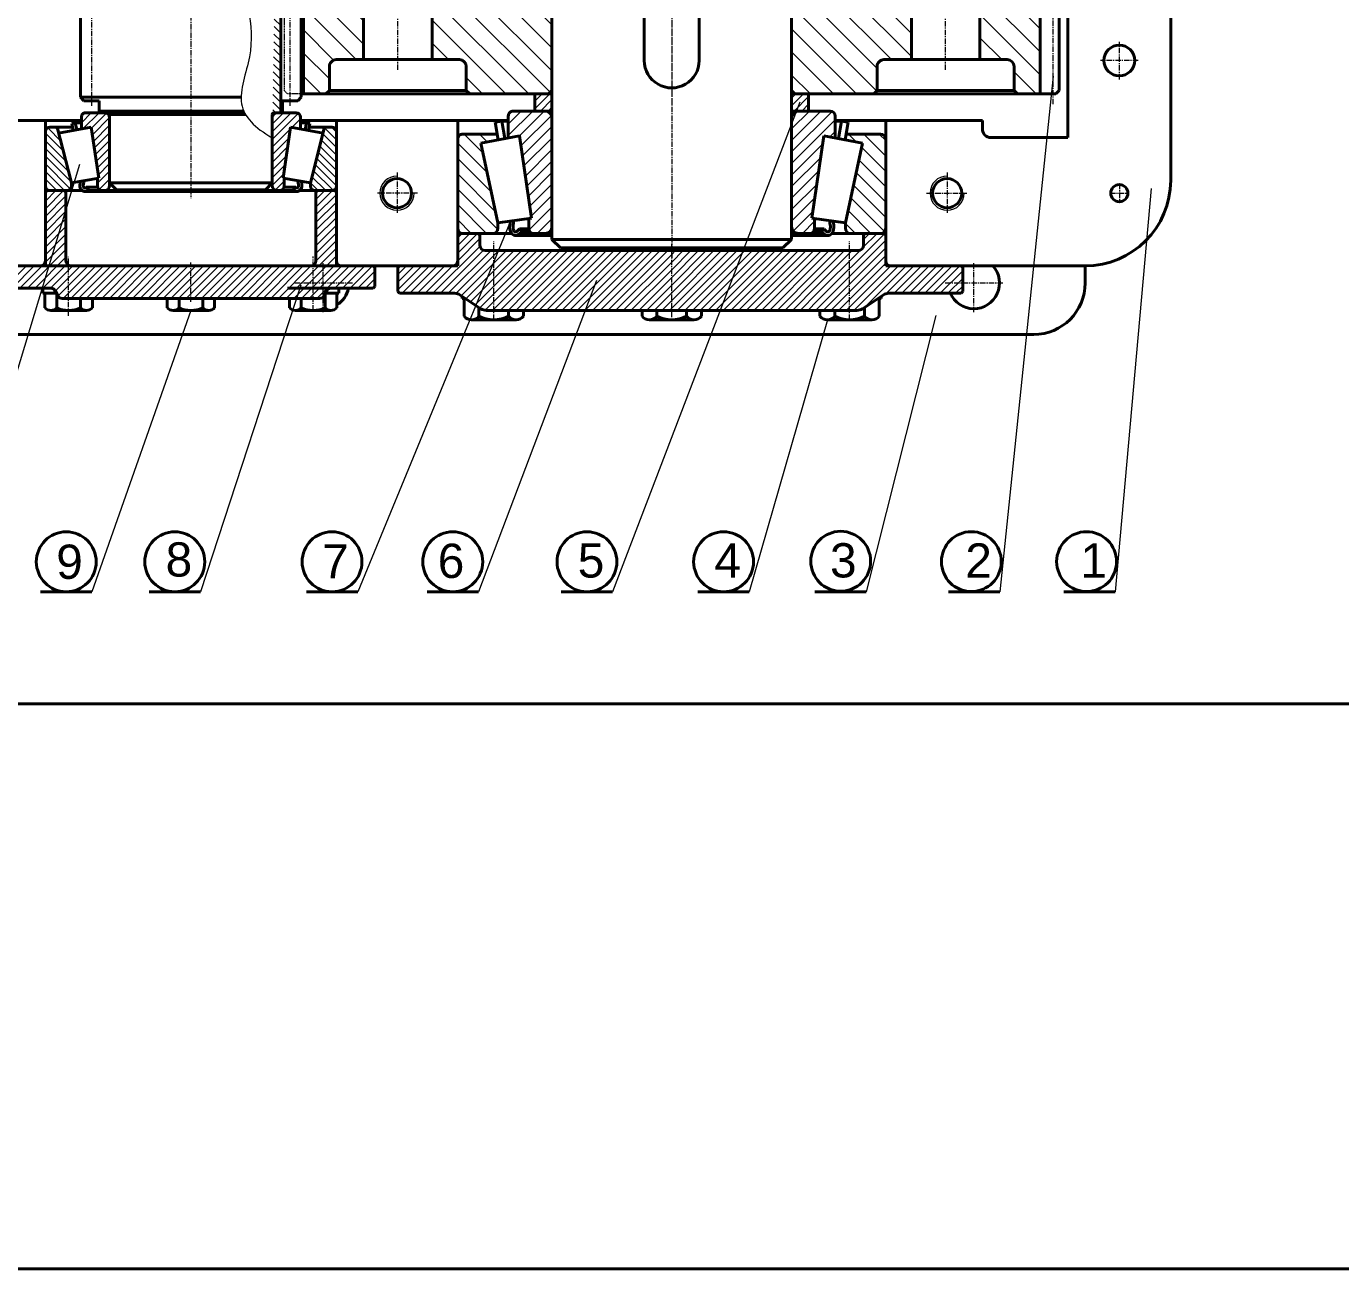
# Model space of a CAD drawing. Header units: millimetres. Extents: x -11382 to 23553, y -372 to 10786.
# Drawn here: x 8450 to 9218, y 1398 to 2124 of the extents above; entities that cross this region are included whole.
import ezdxf

# ---------------------------------------------------------------- set-up
doc = ezdxf.new("R2010")
doc.units = ezdxf.units.MM
doc.header["$LTSCALE"] = 0.2
for name, pattern in [('CENTER', [50.8, 31.75, -6.35, 6.35, -6.35]), ('HIDDEN', [9.525, 6.35, -3.175]), ('HIDDEN2', [0.1875, 0.125, -0.0625])]:
    doc.linetypes.add(name, pattern=pattern)
doc.layers.get('0').update_dxf_attribs({"color": 170, "linetype": 'HIDDEN2', "plot": 0})
for name, color, linetype, lineweight in [('đướng nét đứt', 4, 'HIDDEN', 20), ('đường bao thấy', 7, 'Continuous', 40), ('đường kích thước', 90, 'Continuous', 15), ('đường mặt cắt', 160, 'Continuous', 15), ('đường nét khuất', 4, 'HIDDEN', 15), ('đường nét mảnh', 220, 'Continuous', 15), ('đường nét tâm', 137, 'CENTER', 15)]:
    doc.layers.add(name, color=color, linetype=linetype, lineweight=lineweight)
doc.styles.add('nhat3.5', font='arial.ttf', dxfattribs={"height": 3.5})
pattern_1 = [(135, (2767.008, -2513.948), (6.735192, 6.735192), [])]
pattern_2 = [(45, (4999.434, -2459.5155), (2.245064, -2.245064), [])]
pattern_3 = [(135, (-3078.215, -1969.9664), (-4.490128, -4.490128), [])]
pattern_4 = [(45, (-3078.215, -1969.9664), (-3.367596, 3.367596), [])]
pattern_5 = [(45, (-2990.97, -1942.0195), (-2.245064, 2.245064), [])]
pattern_6 = [(135, (-2990.97, -1942.0195), (-2.245064, -2.245064), [])]
pattern_7 = [(45, (-165.1552, -7621.2115), (2.245064, -2.245064), [])]
pattern_8 = [(45, (-570.0543, -5666.8925), (2.245064, -2.245064), [])]

# ---------------------------------------------------------------- blocks, each defined once
blk = doc.blocks.new('trục trung gian')
at = {"layer": 'đường mặt cắt', "ltscale": 0.5}
h = blk.add_hatch(dxfattribs=at)
h.set_pattern_fill('ANSI31', color=256, style=0)
h.set_pattern_definition([(45, (-1268.2207, -1627.51), (-2.245064, 2.245064), [])])
edge = h.paths.add_edge_path()
edge.add_spline(control_points=[(110.13, 50), (112.13, 41.57), (119.74, 24.74), (165.24, 26.66), (201.36, 41.07), (240.81, 24.28), (253.75, 37.21), (259.59, 47.5)], knot_values=[9.104034, 9.104034, 9.104034, 9.104034, 27.60373, 64.467296, 121.704583, 149.580314, 175.548749, 175.548749, 175.548749, 175.548749], degree=3, periodic=0)
edge.add_line((259.59, 47.5), (246, 47.5))
edge.add_arc((246, 48.5), 1, 180, 270, ccw=False)
edge.add_line((245, 48.5), (245, 52.46))
edge.add_line((245, 52.46), (127, 52.46))
edge.add_line((127, 52.46), (127, 50))
edge.add_line((127, 50), (110.13, 50))
edge = h.paths.add_edge_path(flags=16)
edge.add_spline(control_points=[(110.13, 50), (112.13, 41.57), (119.74, 24.74), (165.24, 26.66), (201.36, 41.07), (240.81, 24.28), (253.75, 37.21), (259.59, 47.5)], knot_values=[9.104034, 9.104034, 9.104034, 9.104034, 27.60373, 64.467296, 121.704583, 149.580314, 175.548749, 175.548749, 175.548749, 175.548749], degree=3, periodic=0)
edge.add_spline(control_points=[(110.13, 50), (112.13, 41.57), (119.74, 24.74), (165.24, 26.66), (201.36, 41.07), (240.81, 24.28), (253.75, 37.21), (259.59, 47.5)], knot_values=[9.104034, 9.104034, 9.104034, 9.104034, 27.60373, 64.467296, 121.704583, 149.580314, 175.548749, 175.548749, 175.548749, 175.548749], degree=3, periodic=0)
edge = h.paths.add_edge_path(flags=17)
edge.add_spline(control_points=[(110.13, 50), (112.13, 41.57), (119.74, 24.74), (165.24, 26.66), (201.36, 41.07), (240.81, 24.28), (253.75, 37.21), (259.59, 47.5)], knot_values=[9.104034, 9.104034, 9.104034, 9.104034, 27.60373, 64.467296, 121.704583, 149.580314, 175.548749, 175.548749, 175.548749, 175.548749], degree=3, periodic=0)
at = {"layer": 'đường bao thấy', "ltscale": 0.5}
for p, q in [((127, 62.46), (129, 64.46)), ((127, 62.46), (127, 51.5)), ((129, 64.46), (236, 64.46)), ((238, 62.46), (236, 64.46)), ((238, 62.46), (238, 53.5)), ((0, 43.5), (4, 47.5)), ((4, 47.5), (59, 47.5)), ((4, 47.5), (4, -47.5)), ((59, 49), (60, 50)), ((59, 49), (59, -49)), ((60, 50), (125.5, 50)), ((60, 50), (60, -50)), ((127, 52.46), (245, 52.46)), ((244, 53.5), (238, 53.5)), ((244, 53.5), (245, 52.5)), ((245, 52.5), (245, 48.5)), ((246, 47.5), (286, 47.5)), ((286, 47.5), (290, 43.5)), ((286, 47.5), (286, -47.5)), ((0, 43.5), (0, -43.5)), ((290, 43.5), (290, -43.5)), ((244, -53.5), (244, 30.9)), ((245, 31.37), (245, -52.5)), ((246, -47.5), (246, 31.92)), ((125.5, -50), (125.5, 28.5)), ((127, -62.46), (127, 28)), ((129, -64.46), (129, 27.47)), ((236, -64.46), (236, 29.35)), ((75, 14), (111, 14)), ((75, -14), (111, -14)), ((0, -43.5), (4, -47.5)), ((286, -47.5), (290, -43.5)), ((4, -47.5), (59, -47.5)), ((60, -50), (59, -49)), ((60, -50), (125.5, -50)), ((238, -53.5), (238, -62.46)), ((244, -53.5), (238, -53.5)), ((244, -53.5), (245, -52.5)), ((246, -47.5), (286, -47.5)), ((127, -62.46), (129, -64.46)), ((129, -64.46), (236, -64.46)), ((238, -62.46), (236, -64.46))]:
    blk.add_line(p, q, dxfattribs=at)
for centre, radius, start, end in [((125.5, 51.5), 1.5, 270, 0), ((246, 48.5), 1, 180, 270), ((75, 0), 14, 90, 270), ((111, 0), 14, 270, 90), ((125.5, -51.5), 1.5, 0, 90), ((246, -48.5), 1, 90, 180)]:
    blk.add_arc(centre, radius, start, end, dxfattribs=at)
at = {"layer": 'đường kích thước', "ltscale": 0.5}
blk.add_open_spline([(110.13, 50), (112.13, 41.57), (119.74, 24.74), (165.24, 26.66), (201.36, 41.07), (240.81, 24.28), (253.75, 37.21), (259.59, 47.5)], degree=3, knots=[9.104034, 9.104034, 9.104034, 9.104034, 27.60373, 64.467296, 121.704583, 149.580314, 175.548749, 175.548749, 175.548749, 175.548749], dxfattribs=at)
at = {"layer": 'đường nét tâm', "ltscale": 0.5}
for p, q in [((241, 57.96), (124, 57.96)), ((-5, 0), (295, 0)), ((241, -57.96), (124, -57.96))]:
    blk.add_line(p, q, dxfattribs=at)
blk = doc.blocks.new('trục ra')
at = {"layer": 'đường bao thấy', "ltscale": 0.5}
for p, q in [((340, 79), (341, 80)), ((340, 79), (340, 73)), ((341, 80), (341, -80)), ((427, 80), (341, 80)), ((427, 80), (428, 79)), ((427, 80), (427, -80)), ((428, 72), (428, 79)), ((201, 70), (200, 69)), ((201, 70), (337, 70)), ((201, 70), (201, -70)), ((337, 70), (337, -70)), ((340, -79), (340, 73)), ((430, 70), (610, 70)), ((430, -70), (430, 70)), ((610, 70), (615, 65)), ((610, 70), (610, -70)), ((0, 60), (5, 65)), ((5, 65), (200, 65)), ((5, 65), (5, -65)), ((200, -69), (200, 69)), ((615, -65), (615, 65)), ((0, -60), (0, 60)), ((26, 16), (174, 16)), ((447.5, 16), (505.5, 16)), ((26, -16), (174, -16)), ((447.5, -16), (505.5, -16)), ((0, -60), (5, -65)), ((5, -65), (200, -65)), ((200, -69), (201, -70)), ((610, -70), (615, -65)), ((201, -70), (337, -70)), ((428, -79), (428, -72)), ((430, -70), (610, -70)), ((340, -79), (341, -80)), ((427, -80), (341, -80)), ((427, -80), (428, -79))]:
    blk.add_line(p, q, dxfattribs=at)
for centre, radius, start, end in [((337, 73), 3, 270, 0), ((430, 72), 2, 180, 270), ((26, 0), 16, 90, 270), ((174, 0), 16, 270, 90), ((447.5, 0), 16, 90, 270), ((505.5, 0), 16, 270, 90), ((337, -73), 3, 0, 90), ((430, -72), 2, 90, 180)]:
    blk.add_arc(centre, radius, start, end, dxfattribs=at)
at = {"layer": 'đường nét tâm', "ltscale": 0.5}
blk.add_line((-6, 0), (621, 0), dxfattribs=at)
blk = doc.blocks.new('Bánh răng số 4')
at = {"layer": 'đường mặt cắt', "ltscale": 0.5}
h = blk.add_hatch(dxfattribs=at)
h.set_pattern_fill('ANSI31', color=256, scale=3, style=0)
h.set_pattern_definition(pattern_1)
h.paths.add_polyline_path([(28.5, 180), (28.5, 196, -0.414214), (32.5, 200), (46.5, 200), (48.5, 202), (48.5, 215.16), (-48.5, 215.16), (-48.5, 202), (-46.5, 200), (-32.5, 200, -0.414214), (-28.5, 196), (-28.5, 180)])
h = blk.add_hatch(dxfattribs=at)
h.set_pattern_fill('ANSI31', color=256, scale=3, style=0)
h.set_pattern_definition([(135, (0, 0), (6.7352, 6.7352), [])])
h.paths.add_polyline_path([(28.5, 124), (28.5, 140), (-28.5, 140), (-28.5, 124, -0.414214), (-32.5, 120), (-46.5, 120), (-48.5, 118), (-48.5, 72), (-46.5, 70), (46.5, 70), (48.5, 72), (48.5, 118), (46.5, 120), (32.5, 120, -0.414214)])
h = blk.add_hatch(dxfattribs=at)
h.set_pattern_fill('ANSI31', color=256, scale=3, style=0)
h.set_pattern_definition(pattern_1)
h.paths.add_polyline_path([(46.5, -70), (48.5, -72), (48.5, -118), (46.5, -120), (32.5, -120, 0.414214), (28.5, -124), (28.5, -140), (-28.5, -140), (-28.5, -124, 0.414214), (-32.5, -120), (-46.5, -120), (-48.5, -118), (-48.5, -72), (-46.5, -70)])
h = blk.add_hatch(dxfattribs=at)
h.set_pattern_fill('ANSI31', color=256, scale=3, style=0)
h.set_pattern_definition(pattern_1)
h.paths.add_polyline_path([(-48.5, -215.16), (-48.5, -202), (-46.5, -200), (-32.5, -200, 0.414214), (-28.5, -196), (-28.5, -180), (28.5, -180), (28.5, -196, 0.414214), (32.5, -200), (46.5, -200), (48.5, -202), (48.5, -215.16)])
at = {"layer": 'đường bao thấy', "ltscale": 0.5}
for p, q in [((-46.5, 226.41), (-48.5, 224.41)), ((-48.5, 224.41), (-48.5, 72)), ((46.5, 226.41), (-46.5, 226.41)), ((46.5, 226.41), (48.5, 224.41)), ((48.5, 224.41), (48.5, 72)), ((48.5, 215.16), (-48.5, 215.16)), ((-46.5, 200), (-48.5, 202)), ((-46.5, 200), (-32.5, 200)), ((-46.5, 200), (-46.5, 120)), ((46.5, 200), (32.5, 200)), ((46.5, 200), (48.5, 202)), ((46.5, 200), (46.5, 120)), ((-28.5, 124), (-28.5, 196)), ((28.5, 124), (28.5, 196)), ((-28.5, 180), (28.5, 180)), ((-28.5, 140), (28.5, 140)), ((-46.5, 120), (-48.5, 118)), ((-46.5, 120), (-32.5, 120)), ((46.5, 120), (32.5, 120)), ((46.5, 120), (48.5, 118)), ((-48.5, 80), (-48.5, 70)), ((-46.5, 70), (-48.5, 72)), ((-48.5, 72), (-48.5, 70)), ((46.5, 70), (-46.5, 70)), ((46.5, 70), (48.5, 72)), ((-46.5, -70), (-48.5, -72)), ((-48.5, -72), (-48.5, -70)), ((-48.5, -70), (-48.5, -80)), ((-48.5, -72), (-48.5, -216.41)), ((46.5, -70), (-46.5, -70)), ((46.5, -70), (48.5, -72)), ((48.5, -72), (48.5, -216.41)), ((-46.5, -120), (-48.5, -118)), ((-46.5, -120), (-32.5, -120)), ((-46.5, -120), (-46.5, -200)), ((46.5, -120), (32.5, -120)), ((46.5, -120), (48.5, -118)), ((46.5, -120), (46.5, -200)), ((-28.5, -124), (-28.5, -196)), ((28.5, -124), (28.5, -196)), ((-28.5, -140), (28.5, -140)), ((-28.5, -180), (28.5, -180)), ((-46.5, -200), (-48.5, -202)), ((-46.5, -200), (-32.5, -200)), ((46.5, -200), (32.5, -200)), ((46.5, -200), (48.5, -202)), ((48.5, -215.16), (-48.5, -215.16))]:
    blk.add_line(p, q, dxfattribs=at)
for centre, start, end in [((-32.5, 196), 0, 90), ((32.5, 196), 90, 180), ((-32.5, 124), 270, 0), ((32.5, 124), 180, 270), ((-32.5, -124), 0, 90), ((32.5, -124), 90, 180), ((-32.5, -196), 270, 0), ((32.5, -196), 180, 270)]:
    blk.add_arc(centre, 4, start, end, dxfattribs=at)
at = {"layer": 'đường nét khuất', "ltscale": 0.5}
for p, q in [((-48.5, -216.41), (-48.5, -224.41)), ((48.5, -216.41), (48.5, -224.41)), ((-46.5, -226.41), (-48.5, -224.41)), ((46.5, -226.41), (-46.5, -226.41)), ((46.5, -226.41), (48.5, -224.41))]:
    blk.add_line(p, q, dxfattribs=at)
at = {"layer": 'đường nét tâm', "ltscale": 0.5}
for p, q in [((-54.5, 222.91), (54.5, 222.91)), ((-34.5, 160), (34.5, 160)), ((54.5, 0), (-54.5, 0)), ((-34.5, -160), (34.5, -160))]:
    blk.add_line(p, q, dxfattribs=at)
blk = doc.blocks.new('VB32228')
at = {"layer": 'đường mặt cắt', "ltscale": 0.5}
h = blk.add_hatch(dxfattribs=at)
h.set_pattern_fill('ANSI31', color=256, scale=2, angle=90, style=0)
h.set_pattern_definition(pattern_3)
h.paths.add_polyline_path([(16.98, 181.42), (18.91, 171.38), (22.25, 171.95), (22.25, 192, 0.414214), (19.25, 195), (-32.75, 195, 0.414214), (-35.75, 192), (-35.75, 174.49, 0.414214), (-32.75, 171.49), (-29.58, 171.49)])
h = blk.add_hatch(dxfattribs=at)
h.set_pattern_fill('ANSI31', color=256, scale=1.5, style=0)
h.set_pattern_definition(pattern_4)
h.paths.add_polyline_path([(31.75, 140, 0.414214), (35.75, 144), (35.75, 162.5, 0.414214), (32.75, 165.5), (20.05, 165.5), (21.32, 158.92), (-26.9, 151.85), (-27.12, 153.5), (-32.75, 153.5, 0.414214), (-35.75, 150.5), (-35.75, 144, 0.414214), (-31.75, 140)])
h = blk.add_hatch(dxfattribs=at)
h.set_pattern_fill('ANSI31', color=256, angle=90, style=0)
h.set_pattern_definition(pattern_2)
h.paths.add_polyline_path([(35.75, 140), (35.75, 150), (45.75, 150), (45.75, 140)])
h = blk.add_hatch(dxfattribs=at)
h.set_pattern_fill('ANSI31', color=256, scale=1.5, style=0)
h.set_pattern_definition(pattern_4)
h.paths.add_polyline_path([(21.32, -18.92), (20.05, -25.5), (32.75, -25.5, 0.414214), (35.75, -22.5), (35.75, -4, 0.414214), (31.75, 0), (-31.75, 0, 0.414214), (-35.75, -4), (-35.75, -10.5, 0.414214), (-32.75, -13.5), (-27.12, -13.5), (-26.9, -11.85)])
h = blk.add_hatch(dxfattribs=at)
h.set_pattern_fill('ANSI31', color=256, angle=90, style=0)
h.set_pattern_definition(pattern_2)
h.paths.add_polyline_path([(45.75, 0), (45.75, -10), (35.75, -10), (35.75, 0)])
h = blk.add_hatch(dxfattribs=at)
h.set_pattern_fill('ANSI31', color=256, scale=2, angle=90, style=0)
h.set_pattern_definition(pattern_3)
h.paths.add_polyline_path([(19.25, -55, 0.414214), (22.25, -52), (22.25, -31.95), (18.91, -31.38), (16.98, -41.42), (-29.58, -31.49), (-32.75, -31.49, 0.414214), (-35.75, -34.49), (-35.75, -52, 0.414214), (-32.75, -55)])
at = {"layer": 'đường bao thấy', "ltscale": 0.5}
for p, q in [((-35.75, 192), (-35.75, 163.6)), ((-32.75, 195), (19.25, 195)), ((22.25, 192), (22.25, 171.95)), ((-29.58, 171.49), (16.98, 181.42)), ((16.98, 181.42), (21.32, 158.92)), ((-29.58, 171.49), (-32.75, 171.49)), ((-29.58, 171.49), (-26.9, 151.85)), ((18.91, 171.38), (29.17, 173.13)), ((19.67, 167.46), (29.9, 169.2)), ((29.17, 173.13), (29.9, 169.2)), ((29.9, 169.2), (29.9, 165.5)), ((-36.89, 161.26), (-36.89, 140)), ((32.75, 165.5), (20.05, 165.5)), ((35.75, 140), (35.75, 162.5)), ((-35.75, 158.67), (-35.75, 140)), ((-34.45, 157.44), (-33.14, 158.96)), ((-34.45, 157.44), (-34.45, 152.97)), ((-33.14, 158.96), (-33.14, 153.47)), ((-26.9, 151.85), (21.32, 158.92)), ((-32.75, 153.5), (-27.12, 153.5)), ((35.75, 140), (35.75, 150)), ((35.75, 150), (45.75, 150)), ((45.75, 150), (45.75, 140)), ((-31.75, 140), (31.75, 140)), ((35.75, 140), (45.75, 140)), ((-36.89, -21.26), (-36.89, 0)), ((-35.75, -18.67), (-35.75, 0)), ((-31.75, 0), (31.75, 0)), ((45.75, 0), (35.75, 0)), ((35.75, -10), (35.75, 0)), ((35.75, 0), (35.75, -22.5)), ((45.75, -10), (45.75, 0)), ((-34.45, -17.44), (-34.45, -12.97)), ((-33.14, -18.96), (-33.14, -13.47)), ((-32.75, -13.5), (-27.12, -13.5)), ((-29.58, -31.49), (-26.9, -11.85)), ((-26.9, -11.85), (21.32, -18.92)), ((45.75, -10), (35.75, -10)), ((-34.45, -17.44), (-33.14, -18.96)), ((16.98, -41.42), (21.32, -18.92)), ((-35.75, -52), (-35.75, -23.6)), ((19.67, -27.46), (29.9, -29.2)), ((32.75, -25.5), (20.05, -25.5)), ((29.17, -33.13), (29.9, -29.2)), ((29.9, -29.2), (29.9, -25.5)), ((-29.58, -31.49), (-32.75, -31.49)), ((-29.58, -31.49), (16.98, -41.42)), ((18.91, -31.38), (29.17, -33.13)), ((22.25, -52), (22.25, -31.95)), ((-32.75, -55), (19.25, -55))]:
    blk.add_line(p, q, dxfattribs=at)
for centre, radius, start, end in [((-32.75, 192), 3, 90, 180), ((19.25, 192), 3, 0, 90), ((-32.75, 174.49), 3, 180, 270), ((32.75, 162.5), 3, 0, 90), ((-32.75, 150.5), 3, 90, 180), ((-31.75, 144), 4, 180, 270), ((31.75, 144), 4, 270, 0), ((-31.75, -4), 4, 90, 180), ((31.75, -4), 4, 0, 90), ((-32.75, -10.5), 3, 180, 270), ((32.75, -22.5), 3, 270, 0), ((-32.75, -34.49), 3, 90, 180), ((-32.75, -52), 3, 180, 270), ((19.25, -52), 3, 270, 0)]:
    blk.add_arc(centre, radius, start, end, dxfattribs=at)
for points in [[(-28.58, 164.18), (-33.49, 164.56), (-36.76, 162.31), (-36.54, 159.85), (-34.45, 157.44)], [(-28.58, -24.18), (-33.49, -24.56), (-36.76, -22.31), (-36.54, -19.85), (-34.45, -17.44)]]:
    blk.add_spline(points, degree=3, dxfattribs=at)
for points in [[(-28.33, 162.33), (-29.32, 162.3), (-29.6, 162.37), (-30.43, 162.54), (-30.94, 162.63), (-31.91, 162.72), (-32.36, 162.72), (-33, 162.62), (-33.21, 162.58), (-33.61, 162.47), (-33.81, 162.4), (-34.22, 162.22), (-34.41, 162.1), (-34.7, 161.89), (-34.79, 161.79), (-34.85, 161.7), (-34.86, 161.67), (-34.87, 161.65), (-34.87, 161.64), (-34.88, 161.6), (-34.89, 161.58), (-34.9, 161.49), (-34.9, 161.41), (-34.88, 161.16), (-34.84, 160.98), (-34.73, 160.68), (-34.67, 160.56), (-34.52, 160.32), (-34.42, 160.19), (-34.08, 159.79), (-33.75, 159.48), (-33.29, 159.08), (-33.22, 159.02), (-33.14, 158.96)], [(-28.33, -22.33), (-29.32, -22.3), (-29.6, -22.37), (-30.43, -22.54), (-30.94, -22.63), (-31.91, -22.72), (-32.36, -22.72), (-33, -22.62), (-33.21, -22.58), (-33.61, -22.47), (-33.81, -22.4), (-34.22, -22.22), (-34.41, -22.1), (-34.7, -21.89), (-34.79, -21.79), (-34.85, -21.7), (-34.86, -21.67), (-34.87, -21.65), (-34.87, -21.64), (-34.88, -21.6), (-34.89, -21.58), (-34.9, -21.49), (-34.9, -21.41), (-34.88, -21.16), (-34.84, -20.98), (-34.73, -20.68), (-34.67, -20.56), (-34.52, -20.32), (-34.42, -20.19), (-34.08, -19.79), (-33.75, -19.48), (-33.29, -19.08), (-33.22, -19.02), (-33.14, -18.96)]]:
    blk.add_open_spline(points, degree=3, knots=[0, 0, 0, 0, 0.907482, 0.907482, 2.722447, 2.722447, 4.537412, 4.537412, 5.361755, 5.361755, 6.186099, 6.186099, 7.234707, 7.234707, 8.283315, 8.283315, 8.792168, 8.792168, 9.110987, 9.110987, 9.429805, 9.429805, 10.067442, 10.067442, 11.103996, 11.103996, 11.883103, 11.883103, 12.66221, 12.66221, 14.266379, 14.266379, 14.551213, 14.551213, 14.551213, 14.551213], dxfattribs=at)
blk = doc.blocks.new('VB32219JH')
at = {"layer": 'đường mặt cắt', "ltscale": 0.5}
h = blk.add_hatch(dxfattribs=at)
h.set_pattern_fill('ANSI31', color=256, angle=90, style=0)
h.set_pattern_definition(pattern_6)
edge = h.paths.add_edge_path()
edge.add_ellipse((35.03, 82.5), major_axis=(1.77, 1.77), ratio=1, start_angle=315, end_angle=405, ccw=False)
edge.add_line((37.53, 82.5), (37.53, 78.1))
edge.add_line((37.53, 78.1), (5.02, 69.82))
edge.add_line((5.02, 69.82), (3.03, 69.82))
edge.add_ellipse((3.03, 72.32), major_axis=(1.77, 1.77), ratio=1, start_angle=135, end_angle=225, ccw=False)
edge.add_line((0.53, 72.32), (0.53, 82.5))
edge.add_ellipse((3.03, 82.5), major_axis=(-1.77, 1.77), ratio=1, start_angle=-45, end_angle=45, ccw=False)
edge.add_line((3.03, 85), (35.03, 85))
h = blk.add_hatch(dxfattribs=at)
h.set_pattern_fill('ANSI31', color=256, style=0)
h.set_pattern_definition(pattern_5)
edge = h.paths.add_edge_path()
edge.add_ellipse((3.53, 50.5), major_axis=(2.12, 2.12), ratio=1, start_angle=135, end_angle=225, ccw=False)
edge.add_line((0.53, 50.5), (0.53, 52))
edge.add_ellipse((3.03, 52), major_axis=(-1.77, 1.77), ratio=1, start_angle=-45, end_angle=45, ccw=False)
edge.add_line((3.03, 54.5), (7.72, 54.5))
edge.add_line((7.72, 54.5), (7.83, 53.88))
edge.add_line((7.83, 53.88), (37.53, 58.19))
edge.add_line((37.53, 58.19), (36.5, 64))
edge.add_line((36.5, 64), (43.53, 64))
edge.add_ellipse((43.53, 61.5), major_axis=(1.77, 1.77), ratio=1, start_angle=315, end_angle=405, ccw=False)
edge.add_line((46.03, 61.5), (46.03, 50.5))
edge.add_ellipse((43.03, 50.5), major_axis=(-2.12, 2.12), ratio=1, start_angle=135, end_angle=225, ccw=False)
edge.add_line((43.03, 47.5), (3.53, 47.5))
h = blk.add_hatch(dxfattribs=at)
h.set_pattern_fill('ANSI31', color=256, style=0)
h.set_pattern_definition(pattern_5)
edge = h.paths.add_edge_path()
edge.add_line((37.53, -58.19), (36.5, -64))
edge.add_line((36.5, -64), (43.53, -64))
edge.add_ellipse((43.53, -61.5), major_axis=(-1.77, 1.77), ratio=1, start_angle=135, end_angle=225)
edge.add_line((46.03, -61.5), (46.03, -50.5))
edge.add_ellipse((43.03, -50.5), major_axis=(-2.12, 2.12), ratio=1, start_angle=225, end_angle=315)
edge.add_line((43.03, -47.5), (3.53, -47.5))
edge.add_ellipse((3.53, -50.5), major_axis=(-2.12, 2.12), ratio=1, start_angle=-45, end_angle=45)
edge.add_line((0.53, -50.5), (0.53, -52))
edge.add_ellipse((3.03, -52), major_axis=(1.77, 1.77), ratio=1, start_angle=135, end_angle=225)
edge.add_line((3.03, -54.5), (7.72, -54.5))
edge.add_line((7.72, -54.5), (7.83, -53.88))
edge.add_line((7.83, -53.88), (37.53, -58.19))
h = blk.add_hatch(dxfattribs=at)
h.set_pattern_fill('ANSI31', color=256, angle=90, style=0)
h.set_pattern_definition(pattern_6)
edge = h.paths.add_edge_path()
edge.add_ellipse((3.03, -82.5), major_axis=(1.77, 1.77), ratio=1, start_angle=135, end_angle=225, ccw=False)
edge.add_line((0.53, -82.5), (0.53, -72.32))
edge.add_ellipse((3.03, -72.32), major_axis=(-1.77, 1.77), ratio=1, start_angle=-45, end_angle=45, ccw=False)
edge.add_line((3.03, -69.82), (5.02, -69.82))
edge.add_line((5.02, -69.82), (37.53, -78.1))
edge.add_line((37.53, -78.1), (37.53, -82.5))
edge.add_ellipse((35.03, -82.5), major_axis=(-1.77, 1.77), ratio=1, start_angle=135, end_angle=225, ccw=False)
edge.add_line((35.03, -85), (3.03, -85))
at = {"layer": 'đường bao thấy', "ltscale": 0.5}
for p, q in [((3.03, 85), (35.03, 85)), ((0.53, 82.5), (0.53, 63.31)), ((5.02, 69.82), (37.53, 78.1)), ((34.17, 77.25), (37.53, 58.19)), ((37.53, 82.5), (37.53, 69.07)), ((5.02, 69.82), (3.03, 69.82)), ((5.02, 69.82), (7.83, 53.88)), ((35.68, 68.7), (39.78, 69.52)), ((39.78, 69.52), (40.17, 67.56)), ((0, 61.87), (0, -61.87)), ((36.02, 66.73), (40.17, 67.56)), ((43.53, 64), (36.5, 64)), ((40.17, 67.56), (40.17, 64)), ((46.03, 48.5), (46.03, 61.5)), ((0.53, -45), (0.53, 60.5)), ((0.53, 47.5), (0.53, 57.5)), ((1.06, 59.89), (2.54, 61.24)), ((2.54, 61.24), (2.54, 54.45)), ((3.03, 54.5), (7.72, 54.5)), ((7.83, 53.88), (37.53, 58.19)), ((3.53, 47.5), (43.03, 47.5)), ((0, -61.87), (0, -44.47)), ((0.53, -57.5), (0.53, -45)), ((0.53, -57.5), (0.53, -47.5)), ((0.53, -60.5), (0.53, -47.5)), ((3.53, -47.5), (43.03, -47.5)), ((46.03, -50.5), (46.03, -61.5)), ((1.06, -59.89), (2.54, -61.24)), ((2.54, -61.24), (2.54, -54.45)), ((3.03, -54.5), (7.72, -54.5)), ((5.02, -69.82), (7.83, -53.88)), ((7.83, -53.88), (37.53, -58.19)), ((34.17, -77.25), (37.53, -58.19)), ((0.53, -82.5), (0.53, -63.31)), ((35.68, -68.7), (39.78, -69.52)), ((36.02, -66.73), (40.17, -67.56)), ((43.53, -64), (36.5, -64)), ((37.53, -82.5), (37.53, -69.07)), ((39.78, -69.52), (40.17, -67.56)), ((40.17, -67.56), (40.17, -64)), ((5.02, -69.82), (3.03, -69.82)), ((5.02, -69.82), (37.53, -78.1)), ((3.03, -85), (35.03, -85))]:
    blk.add_line(p, q, dxfattribs=at)
for centre, radius, start, end in [((3.03, 82.5), 2.5, 90, 180), ((35.03, 82.5), 2.5, 0, 90), ((3.03, 72.32), 2.5, 180, 270), ((43.53, 61.5), 2.5, 0, 90), ((3.03, 52), 2.5, 90, 180), ((3.53, 50.5), 3, 180, 270), ((43.03, 50.5), 3, 270, 0), ((3.53, -50.5), 3, 90, 180), ((3.03, -52), 2.5, 180, 270), ((43.03, -50.5), 3, 0, 90), ((43.53, -61.5), 2.5, 270, 0), ((3.03, -72.32), 2.5, 90, 180), ((3.03, -82.5), 2.5, 180, 270), ((35.03, -82.5), 2.5, 270, 0)]:
    blk.add_arc(centre, radius, start, end, dxfattribs=at)
for points, knots in [([(5.95, 64.5), (4.57, 64.81), (2.48, 65.26), (0.43, 63.46), (-0.33, 61.41), (0.59, 60.41), (1.06, 59.89)], [0, 0, 0, 0, 3.928459, 5.911908, 7.766003, 9.703572, 9.703572, 9.703572, 9.703572]), ([(6.34, 62.33), (5.27, 62.61), (5.02, 62.66), (4.38, 62.79), (4.01, 62.85), (3.47, 62.88), (3.27, 62.88), (3.03, 62.84), (2.96, 62.82), (2.84, 62.78), (2.8, 62.77), (2.71, 62.71), (2.66, 62.68), (2.5, 62.56), (2.38, 62.45), (2.2, 62.21), (2.12, 62.08), (2.04, 61.93), (2.03, 61.89), (2.02, 61.85)], [0, 0, 0, 0, 0.734815, 0.734815, 2.021085, 2.021085, 3.065081, 3.065081, 3.685488, 3.685488, 4.173182, 4.173182, 4.660877, 4.660877, 5.636267, 5.636267, 6.442403, 6.442403, 6.784867, 6.784867, 6.784867, 6.784867]), ([(2.02, 61.85), (2.05, 61.8), (2.11, 61.73), (2.27, 61.53), (2.4, 61.39), (2.54, 61.24)], [8.656241, 8.656241, 8.656241, 8.656241, 9.118118, 9.118118, 9.703572, 9.703572, 9.703572, 9.703572]), ([(5.95, -64.5), (4.57, -64.81), (2.48, -65.26), (0.43, -63.46), (-0.33, -61.41), (0.59, -60.41), (1.06, -59.89)], [0, 0, 0, 0, 3.928459, 5.911908, 7.766003, 9.703572, 9.703572, 9.703572, 9.703572]), ([(2.02, -61.85), (2.05, -61.8), (2.11, -61.73), (2.27, -61.53), (2.4, -61.39), (2.54, -61.24)], [8.656241, 8.656241, 8.656241, 8.656241, 9.118118, 9.118118, 9.703572, 9.703572, 9.703572, 9.703572]), ([(6.34, -62.33), (5.27, -62.61), (5.02, -62.66), (4.38, -62.79), (4.01, -62.85), (3.47, -62.88), (3.27, -62.88), (3.03, -62.84), (2.96, -62.82), (2.84, -62.78), (2.8, -62.77), (2.71, -62.71), (2.66, -62.68), (2.5, -62.56), (2.38, -62.45), (2.2, -62.21), (2.12, -62.08), (2.04, -61.93), (2.03, -61.89), (2.02, -61.85)], [0, 0, 0, 0, 0.734815, 0.734815, 2.021085, 2.021085, 3.065081, 3.065081, 3.685488, 3.685488, 4.173182, 4.173182, 4.660877, 4.660877, 5.636267, 5.636267, 6.442403, 6.442403, 6.784867, 6.784867, 6.784867, 6.784867])]:
    blk.add_open_spline(points, degree=3, knots=knots, dxfattribs=at)
blk = doc.blocks.new('VHGT')
at = {"layer": 'đường mặt cắt', "ltscale": 0.5}
h = blk.add_hatch(dxfattribs=at)
h.set_pattern_fill('ANSI31', color=256, style=0)
h.set_pattern_definition(pattern_8)
h.paths.add_polyline_path([(-192.5, -307), (-191.5, -308), (-166.85, -308, -0.284079), (-164.17, -309.66), (-162.83, -312.34, 0.284079), (-160.15, -314), (-85, -314), (-85, -295), (-155, -295, -0.414214), (-158, -292), (-158, -252), (-159, -251), (-169, -251), (-170, -252), (-170, -292, -0.414214), (-173, -295), (-191.5, -295), (-192.5, -296)])
h = blk.add_hatch(dxfattribs=at)
h.set_pattern_fill('ANSI31', color=256, style=0)
h.set_pattern_definition(pattern_8)
h.paths.add_polyline_path([(-85, -314), (-9.85, -314, 0.284079), (-7.17, -312.34), (-5.83, -309.66, -0.284079), (-3.15, -308), (21.5, -308), (22.5, -307), (22.5, -296), (21.5, -295), (3, -295, -0.414214), (0, -292), (0, -252), (-1, -251), (-11, -251), (-12, -252), (-12, -292, -0.414214), (-15, -295), (-85, -295)])
h = blk.add_hatch(dxfattribs=at)
h.set_pattern_fill('ANSI31', color=256, style=0)
h.set_pattern_definition(pattern_7)
edge = h.paths.add_edge_path()
edge.add_line((110.87, -286), (110.87, -321))
edge.add_line((110.87, -321), (87.69, -321))
edge.add_ellipse((87.69, -315), major_axis=(4.24, 4.24), ratio=1, start_angle=191.30993, end_angle=225, ccw=False)
edge.add_line((84.36, -319.99), (72.38, -312.01))
edge.add_ellipse((69.05, -317), major_axis=(4.24, 4.24), ratio=1, start_angle=11.30993, end_angle=45)
edge.add_line((69.05, -311), (36.87, -311))
edge.add_line((36.87, -311), (35.87, -310))
edge.add_line((35.87, -310), (35.87, -296))
edge.add_line((35.87, -296), (36.87, -295))
edge.add_line((36.87, -295), (67.87, -295))
edge.add_line((67.87, -295), (70.87, -295))
edge.add_line((70.87, -295), (70.87, -277))
edge.add_line((70.87, -277), (71.87, -276))
edge.add_line((71.87, -276), (82.87, -276))
edge.add_line((82.87, -276), (83.87, -277))
edge.add_line((83.87, -277), (83.87, -283))
edge.add_ellipse((86.87, -283), major_axis=(2.12, 2.12), ratio=1, start_angle=135, end_angle=225)
edge.add_line((86.87, -286), (110.87, -286))
h = blk.add_hatch(dxfattribs=at)
h.set_pattern_fill('ANSI31', color=256, style=0)
h.set_pattern_definition(pattern_7)
edge = h.paths.add_edge_path()
edge.add_ellipse((304.87, -283), major_axis=(2.12, 2.12), ratio=1, start_angle=225, end_angle=315)
edge.add_line((307.87, -283), (307.87, -277))
edge.add_line((307.87, -277), (308.87, -276))
edge.add_line((308.87, -276), (319.87, -276))
edge.add_line((319.87, -276), (320.87, -277))
edge.add_line((320.87, -277), (320.87, -292))
edge.add_line((320.87, -292), (320.87, -295))
edge.add_line((320.87, -295), (364.87, -295))
edge.add_line((364.87, -295), (365.87, -296))
edge.add_line((365.87, -296), (365.87, -310))
edge.add_line((365.87, -310), (364.87, -311))
edge.add_line((364.87, -311), (322.69, -311))
edge.add_ellipse((322.69, -317), major_axis=(4.24, 4.24), ratio=1, start_angle=45, end_angle=78.69007)
edge.add_line((319.36, -312.01), (307.38, -319.99))
edge.add_ellipse((304.05, -315), major_axis=(-4.24, 4.24), ratio=1, start_angle=135, end_angle=168.69007, ccw=False)
edge.add_line((304.05, -321), (280.87, -321))
edge.add_line((280.87, -321), (280.87, -286))
edge.add_line((280.87, -286), (304.87, -286))
h = blk.add_hatch(dxfattribs=at)
h.set_pattern_fill('ANSI31', color=256, style=0)
h.set_pattern_definition(pattern_7)
h.paths.add_polyline_path([(195.87, -286), (195.87, -321), (110.87, -321), (110.87, -286)])
h = blk.add_hatch(dxfattribs=at)
h.set_pattern_fill('ANSI31', color=256, style=0)
h.set_pattern_definition(pattern_7)
h.paths.add_polyline_path([(280.87, -286), (280.87, -321), (195.87, -321), (195.87, -286)])
at = {"ltscale": 0.5}
blk.add_line((7.05, -308), (0.28, -308), dxfattribs=at)
at = {"layer": 'đướng nét đứt'}
for p, q in [((-164.92, -311), (-164.92, -308.71)), ((-5.08, -311), (-5.08, -308.71))]:
    blk.add_line(p, q, dxfattribs=at)
at = {"layer": 'đường bao thấy', "ltscale": 0.5}
for p, q in [((427.35, -220), (427.35, -105)), ((487.35, -245), (487.35, -105)), ((-170, -210), (-246.15, -210)), ((-170, -295), (-170, -210)), ((-170, -210), (-149, -210)), ((100.37, -210), (-21, -210)), ((0, -295), (0, -210)), ((70.87, -295), (70.87, -210)), ((377.35, -210), (291.37, -210)), ((320.87, -295), (320.87, -210)), ((377.35, -215), (377.35, -210)), ((427.35, -220), (382.35, -220)), ((-170, -252), (-169, -251)), ((-170, -292), (-170, -252)), ((-159, -251), (-169, -251)), ((-158, -252), (-159, -251)), ((-158, -292), (-158, -252)), ((-12, -252), (-11, -251)), ((-12, -292), (-12, -252)), ((-1, -251), (-11, -251)), ((0, -252), (-1, -251)), ((0, -292), (0, -252)), ((70.87, -277), (71.87, -276)), ((71.87, -276), (82.87, -276)), ((83.87, -277), (82.87, -276)), ((307.87, -277), (308.87, -276)), ((319.87, -276), (308.87, -276)), ((320.87, -277), (319.87, -276)), ((70.87, -292), (70.87, -277)), ((83.87, -283), (83.87, -277)), ((307.87, -283), (307.87, -277)), ((320.87, -292), (320.87, -277)), ((0, -290.81), (0, -295.78)), ((86.87, -286), (195.87, -286)), ((304.87, -286), (195.87, -286)), ((70.87, -295), (-217.65, -295)), ((-173, -295), (-191.5, -295)), ((-15, -295), (-155, -295)), ((4.47, -295), (-4.27, -295)), ((21.5, -295), (3, -295)), ((22.5, -296), (21.5, -295)), ((22.5, -307), (22.5, -296)), ((35.87, -296), (36.87, -295)), ((35.87, -310), (35.87, -296)), ((36.87, -295), (67.87, -295)), ((437.35, -295), (320.87, -295)), ((364.87, -295), (323.87, -295)), ((364.87, -295), (365.87, -296)), ((365.87, -310), (365.87, -296)), ((437.35, -295), (437.35, -305)), ((22.5, -307), (21.5, -308)), ((-166.85, -308), (-191.5, -308)), ((-162.83, -312.34), (-164.17, -309.66)), ((-9.85, -314), (-160.15, -314)), ((-7.17, -312.34), (-5.83, -309.66)), ((21.5, -308), (-3.15, -308)), ((35.87, -310), (36.87, -311)), ((36.87, -311), (69.05, -311)), ((84.36, -319.99), (72.38, -312.01)), ((307.38, -319.99), (319.36, -312.01)), ((364.87, -311), (322.69, -311)), ((365.87, -310), (364.87, -311)), ((87.69, -321), (195.87, -321)), ((304.05, -321), (195.87, -321)), ((407.35, -335), (-252.65, -335))]:
    blk.add_line(p, q, dxfattribs=at)
at = {"layer": 'đường bao thấy'}
for p, q in [((-171.42, -311), (-171.42, -308)), ((-163.5, -311), (-171.42, -311)), ((-163.5, -311), (-170.27, -311)), ((-170.27, -319.53), (-170.27, -311)), ((-163.35, -319.53), (-163.35, -311.31)), ((-149.49, -319.53), (-149.49, -314)), ((-142.56, -319.53), (-142.56, -314)), ((-98.86, -319.53), (-98.86, -314)), ((-91.93, -319.53), (-91.93, -314)), ((-78.07, -319.53), (-78.07, -314)), ((-71.14, -319.53), (-71.14, -314)), ((-28.58, -308), (1.42, -308)), ((-27.44, -319.53), (-27.44, -314)), ((-20.51, -319.53), (-20.51, -314)), ((-6.65, -319.53), (-6.65, -311.31)), ((-6.5, -311), (0.27, -311)), ((-6.5, -311), (1.42, -311)), ((0.27, -319.53), (0.27, -311)), ((1.42, -311), (1.42, -308)), ((73.43, -314), (73.43, -312.7)), ((75.37, -314), (73.43, -314)), ((74.6, -324.3), (74.6, -314)), ((74.6, -314), (75.37, -314)), ((316.37, -314), (318.31, -314)), ((317.14, -314), (316.37, -314)), ((317.14, -324.3), (317.14, -314)), ((318.31, -314), (318.31, -312.7)), ((-146.03, -321), (-166.81, -321)), ((-74.61, -321), (-95.39, -321)), ((-23.97, -321), (-3.19, -321)), ((83.27, -324.3), (83.27, -319.26)), ((100.59, -324.3), (100.59, -321)), ((109.25, -324.3), (109.25, -321)), ((178.55, -324.3), (178.55, -321)), ((187.21, -324.3), (187.21, -321)), ((204.53, -324.3), (204.53, -321)), ((213.19, -324.3), (213.19, -321)), ((282.49, -324.3), (282.49, -321)), ((291.15, -324.3), (291.15, -321)), ((308.47, -324.3), (308.47, -319.26)), ((104.92, -326.5), (78.93, -326.5)), ((182.88, -326.5), (208.86, -326.5)), ((286.82, -326.5), (312.81, -326.5))]:
    blk.add_line(p, q, dxfattribs=at)
at = {"layer": 'đường bao thấy', "ltscale": 0.5}
for centre, radius in [((457.35, -175), 9), ((35.43, -252.5), 8.5), ((356.76, -252.5), 8.5), ((457.35, -252.5), 5)]:
    blk.add_circle(centre, radius, dxfattribs=at)
for centre, radius, start, end in [((382.35, -215), 5, 180, 270), ((437.35, -245), 50, 270, 0), ((86.87, -283), 3, 180, 270), ((304.87, -283), 3, 270, 0), ((-173, -292), 3, 270, 0), ((-155, -292), 3, 180, 270), ((-15, -292), 3, 270, 0), ((3, -292), 3, 180, 270), ((67.87, -292), 3, 270, 0), ((323.87, -292), 3, 180, 270), ((372.35, -305), 15, 203.57818, 41.81031), ((407.35, -305), 30, 270, 0), ((-166.85, -311), 3, 26.56505, 90), ((-160.15, -311), 3, 206.56505, 270), ((-9.85, -311), 3, 270, 333.43495), ((-3.15, -311), 3, 90, 153.43495), ((-7.65, -305), 15, 301.90164, 348.46304), ((69.05, -317), 6, 56.30993, 90), ((322.69, -317), 6, 90, 123.69007), ((87.69, -315), 6, 236.30993, 270), ((304.05, -315), 6, 270, 303.69007)]:
    blk.add_arc(centre, radius, start, end, dxfattribs=at)
at = {"layer": 'đường bao thấy'}
for centre, radius, start, end in [((-166.81, -316.18), 4.82, 224.09568, 315.90432), ((-156.42, -303.91), 17.09, 246.08901, 293.91099), ((-146.03, -316.18), 4.82, 224.09568, 315.90432), ((-95.39, -316.18), 4.82, 224.09568, 315.90432), ((-85, -303.91), 17.09, 246.08901, 293.91099), ((-74.61, -316.18), 4.82, 224.09568, 315.90432), ((-23.97, -316.18), 4.82, 224.09568, 315.90432), ((-13.58, -303.91), 17.09, 246.08901, 293.91099), ((-3.19, -316.18), 4.82, 224.09568, 315.90432), ((78.93, -321.14), 5.36, 216.08796, 323.91204), ((91.93, -308.37), 18.13, 241.46644, 298.53356), ((104.92, -321.14), 5.36, 216.08796, 323.91204), ((182.88, -321.14), 5.36, 216.08796, 323.91204), ((195.87, -308.37), 18.13, 241.46644, 298.53356), ((208.86, -321.14), 5.36, 216.08796, 323.91204), ((286.82, -321.14), 5.36, 216.08796, 323.91204), ((299.81, -308.37), 18.13, 241.46644, 298.53356), ((312.81, -321.14), 5.36, 216.08796, 323.91204)]:
    blk.add_arc(centre, radius, start, end, dxfattribs=at)
at = {"layer": 'đường nét mảnh', "ltscale": 0.5}
for centre in [(35.43, -252.5), (356.76, -252.5)]:
    blk.add_arc(centre, 10, 90, 0, dxfattribs=at)
at = {"layer": 'đường nét tâm', "ltscale": 0.5}
for p, q in [((457.35, -186), (457.35, -164)), ((468.35, -175), (446.35, -175)), ((35.43, -240.5), (35.43, -264.5)), ((356.76, -240.5), (356.76, -264.5)), ((47.43, -252.5), (23.43, -252.5)), ((344.76, -252.5), (368.76, -252.5)), ((451.85, -252.5), (462.85, -252.5)), ((457.35, -247), (457.35, -258)), ((91.93, -326.5), (91.93, -280.59)), ((195.87, -325), (195.87, -282)), ((299.81, -326.5), (299.81, -280.59)), ((-156.42, -324.22), (-156.42, -289.59)), ((-13.58, -321), (-13.58, -289.56)), ((-85, -316), (-85, -293)), ((-7.65, -322), (-7.65, -293)), ((372.35, -322), (372.35, -293)), ((9.35, -305), (-24.65, -305)), ((389.35, -305), (355.35, -305))]:
    blk.add_line(p, q, dxfattribs=at)

msp = doc.modelspace()

# ---------------------------------------------------------------- linework, layer by layer
at = {"layer": 'đường bao thấy', "ltscale": 5}
for p, q in [((8488.07, 1793.257), (8458.07, 1793.257)), ((8551.446, 1793.257), (8521.446, 1793.257)), ((8643.314, 1793.257), (8613.314, 1793.257)), ((8713.84, 1793.257), (8683.84, 1793.257)), ((8792.243, 1793.257), (8762.243, 1793.257)), ((8872.06, 1793.257), (8842.06, 1793.257)), ((8940.352, 1793.257), (8910.352, 1793.257)), ((9018.404, 1793.257), (8988.404, 1793.257)), ((9085.716, 1793.257), (9055.716, 1793.257))]:
    msp.add_line(p, q, dxfattribs=at)
for points in [[(7889.174, 5775.37), (12930.152, 5775.37), (12930.152, 1397.743), (7889.174, 1397.743)], [(10494.311, 1727.833), (10494.311, 3578.033), (7878.511, 3578.033), (7878.511, 1727.833)]]:
    msp.add_lwpolyline(points, close=True, dxfattribs=at)
for centre in [(8473.07, 1810.745), (8536.446, 1810.745), (8628.314, 1810.745), (8698.84, 1810.745), (8777.243, 1810.745), (8857.06, 1810.745), (8925.455, 1811.034), (9001.795, 1810.819), (9069.107, 1810.819)]:
    msp.add_circle(centre, 17.488, dxfattribs=at)
at = {"layer": 'đường kích thước', "ltscale": 5}
for p, q in [((9049.664, 2094.388), (9018.404, 1793.257)), ((8901.525, 2079.307), (8792.243, 1793.257)), ((8480.879, 2042.88), (8405.233, 1793.257)), ((9106.877, 2028.771), (9085.716, 1793.257)), ((8732.569, 2009.736), (8643.314, 1793.257)), ((8782.885, 1975.066), (8713.84, 1793.257)), ((8610.158, 1972.323), (8551.446, 1793.257)), ((8545.884, 1957.566), (8488.07, 1793.257)), ((8917.708, 1952.066), (8872.06, 1793.257)), ((8980.968, 1954.65), (8940.352, 1793.257))]:
    msp.add_line(p, q, dxfattribs=at)

# ---------------------------------------------------------------- block references
at = {"layer": 'đường bao thấy', "rotation": 270}
for name, p in [('trục ra', (8826.754, 2609.066)), ('trục trung gian', (8545.884, 2318.066))]:
    msp.add_blockref(name, p, dxfattribs=at)
at = {"layer": 'đường bao thấy'}
msp.add_blockref('VHGT', (8630.884, 2278.566), dxfattribs=at)
at = {"layer": 'đường bao thấy', "xscale": -1, "rotation": 270}
for name, p in [('Bánh răng số 4', (8826.754, 2132.566)), ('VB32228', (8756.754, 2038.316)), ('VB32219JH', (8545.884, 2027.037))]:
    msp.add_blockref(name, p, dxfattribs=at)

# ---------------------------------------------------------------- texts
at = {"layer": 'đường bao thấy', "ltscale": 5, "char_height": 20, "width": 21.87102, "attachment_point": 1, "style": 'nhat3.5'}
for s, insert in [('9', (8467.196, 1820.758)), ('8', (8531.109, 1822.098)), ('7', (8622.552, 1820.992)), ('6', (8690.068, 1821.294)), ('5', (8771.859, 1821.507)), ('4', (8851.676, 1821.507)), ('3', (8919.217, 1821.583)), ('2', (8998.233, 1821.507)), ('1', (9065.545, 1821.507))]:
    msp.add_mtext(s, dxfattribs=dict(at, insert=insert))

doc.saveas('drawing.dxf')
